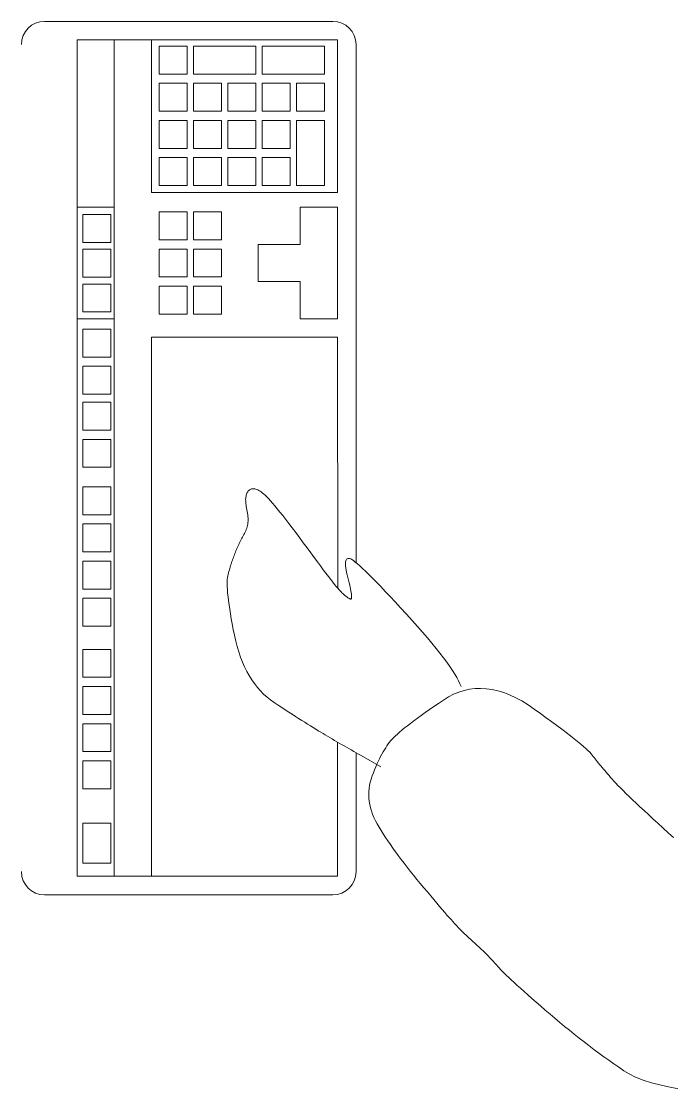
# Model space of a CAD drawing. Header units: millimetres. Extents: x 1393 to 3101, y -2944 to -480.
# Drawn here: x 2339.3 to 2374.1, y -2858.2 to -2800.9 of the extents above; entities that cross this region are included whole.
import ezdxf

# ---------------------------------------------------------------- set-up
doc = ezdxf.new("R2010")
doc.units = ezdxf.units.MM
doc.layers.add('TEFRİŞ_İÇ', color=224, linetype='Continuous', lineweight=13)

# ---------------------------------------------------------------- blocks, each defined once
blk = doc.blocks.new('A$C22EE4B40')
at = {"layer": 'TEFRİŞ_İÇ', "linetype": 'Continuous'}
for p, q in [((0.26949, 0.888663), (0.26949, 0.734286)), ((0.737601, 0.888663), (0.737601, 0.734286)), ((0.279449, 0.871233), (0.727641, 0.871233)), ((0.279449, 0.871233), (0.279449, 0.731796)), ((0.578244, 0.871233), (0.578244, 0.851313)), ((0.638003, 0.871233), (0.638003, 0.851313)), ((0.727641, 0.871233), (0.727641, 0.731796)), ((0.286481, 0.868164), (0.30791, 0.868164)), ((0.286481, 0.853224), (0.286481, 0.868164)), ((0.30791, 0.853224), (0.30791, 0.868164)), ((0.326321, 0.853224), (0.326321, 0.868164)), ((0.326321, 0.868164), (0.34126, 0.868164)), ((0.34126, 0.853224), (0.34126, 0.868164)), ((0.34624, 0.853224), (0.34624, 0.868164)), ((0.34624, 0.868164), (0.36118, 0.868164)), ((0.36118, 0.853224), (0.36118, 0.868164)), ((0.36616, 0.853224), (0.36616, 0.868164)), ((0.36616, 0.868164), (0.3811, 0.868164)), ((0.3811, 0.853224), (0.3811, 0.868164)), ((0.38608, 0.853224), (0.38608, 0.868164)), ((0.38608, 0.868164), (0.401019, 0.868164)), ((0.401019, 0.853224), (0.401019, 0.868164)), ((0.413476, 0.853224), (0.413476, 0.868164)), ((0.413476, 0.868164), (0.428416, 0.868164)), ((0.428416, 0.853224), (0.428416, 0.868164)), ((0.433396, 0.853224), (0.433396, 0.868164)), ((0.433396, 0.868164), (0.448336, 0.868164)), ((0.448336, 0.853224), (0.448336, 0.868164)), ((0.453315, 0.853224), (0.453315, 0.868164)), ((0.453315, 0.868164), (0.468255, 0.868164)), ((0.468255, 0.853224), (0.468255, 0.868164)), ((0.473235, 0.868164), (0.488175, 0.868164)), ((0.473235, 0.853224), (0.473235, 0.868164)), ((0.488175, 0.853224), (0.488175, 0.868164)), ((0.498612, 0.853224), (0.498612, 0.868164)), ((0.498612, 0.868164), (0.513552, 0.868164)), ((0.513552, 0.853224), (0.513552, 0.868164)), ((0.518532, 0.853224), (0.518532, 0.868164)), ((0.518532, 0.868164), (0.533471, 0.868164)), ((0.533471, 0.853224), (0.533471, 0.868164)), ((0.537796, 0.853224), (0.537796, 0.868164)), ((0.552736, 0.868164), (0.537796, 0.868164)), ((0.552736, 0.853224), (0.552736, 0.868164)), ((0.557716, 0.853224), (0.557716, 0.868164)), ((0.572656, 0.868164), (0.557716, 0.868164)), ((0.572656, 0.853224), (0.572656, 0.868164)), ((0.581891, 0.868171), (0.596831, 0.868171)), ((0.581891, 0.853232), (0.581891, 0.868171)), ((0.596831, 0.853232), (0.596831, 0.868171)), ((0.61546, 0.86817), (0.60052, 0.86817)), ((0.60052, 0.85323), (0.60052, 0.86817)), ((0.61546, 0.85323), (0.61546, 0.86817)), ((0.634109, 0.868167), (0.619169, 0.868167)), ((0.619169, 0.853228), (0.619169, 0.868167)), ((0.634109, 0.853228), (0.634109, 0.868167)), ((0.286481, 0.853224), (0.30791, 0.853224)), ((0.326321, 0.853224), (0.34126, 0.853224)), ((0.34624, 0.853224), (0.36118, 0.853224)), ((0.36616, 0.853224), (0.3811, 0.853224)), ((0.38608, 0.853224), (0.401019, 0.853224)), ((0.413476, 0.853224), (0.428416, 0.853224)), ((0.433396, 0.853224), (0.448336, 0.853224)), ((0.453315, 0.853224), (0.468255, 0.853224)), ((0.473235, 0.853224), (0.488175, 0.853224)), ((0.498612, 0.853224), (0.513552, 0.853224)), ((0.518532, 0.853224), (0.533471, 0.853224)), ((0.552736, 0.853224), (0.537796, 0.853224)), ((0.572656, 0.853224), (0.557716, 0.853224)), ((0.581891, 0.853232), (0.596831, 0.853232)), ((0.61546, 0.85323), (0.60052, 0.85323)), ((0.634109, 0.853228), (0.619169, 0.853228)), ((0.279449, 0.851313), (0.727641, 0.851313)), ((0.279449, 0.831394), (0.568284, 0.831394)), ((0.568284, 0.831394), (0.568284, 0.731796)), ((0.6459, 0.831394), (0.727641, 0.831394)), ((0.6459, 0.831394), (0.6459, 0.731796)), ((0.580709, 0.81236), (0.580709, 0.8273)), ((0.580709, 0.8273), (0.595648, 0.8273)), ((0.595648, 0.81236), (0.595648, 0.8273)), ((0.600628, 0.81236), (0.600628, 0.8273)), ((0.600628, 0.8273), (0.615568, 0.8273)), ((0.615568, 0.81236), (0.615568, 0.8273)), ((0.620548, 0.81236), (0.620548, 0.8273)), ((0.620548, 0.8273), (0.635488, 0.8273)), ((0.635488, 0.81236), (0.635488, 0.8273)), ((0.649635, 0.8273), (0.664575, 0.8273)), ((0.649635, 0.81236), (0.649635, 0.8273)), ((0.664575, 0.81236), (0.664575, 0.8273)), ((0.669555, 0.8273), (0.684495, 0.8273)), ((0.669555, 0.81236), (0.669555, 0.8273)), ((0.684495, 0.81236), (0.684495, 0.8273)), ((0.689475, 0.8273), (0.704414, 0.8273)), ((0.689475, 0.81236), (0.689475, 0.8273)), ((0.704414, 0.81236), (0.704414, 0.8273)), ((0.709394, 0.8273), (0.724334, 0.8273)), ((0.709394, 0.81236), (0.709394, 0.8273)), ((0.724334, 0.81236), (0.724334, 0.8273)), ((0.580709, 0.81236), (0.595648, 0.81236)), ((0.580709, 0.808906), (0.595648, 0.808906)), ((0.580709, 0.793967), (0.580709, 0.808906)), ((0.595648, 0.793967), (0.595648, 0.808906)), ((0.600628, 0.81236), (0.615568, 0.81236)), ((0.600628, 0.808906), (0.615568, 0.808906)), ((0.600628, 0.793967), (0.600628, 0.808906)), ((0.615568, 0.793967), (0.615568, 0.808906)), ((0.620548, 0.81236), (0.635488, 0.81236)), ((0.620548, 0.808906), (0.635488, 0.808906)), ((0.620548, 0.793967), (0.620548, 0.808906)), ((0.635488, 0.793967), (0.635488, 0.808906)), ((0.649635, 0.81236), (0.664575, 0.81236)), ((0.649635, 0.793967), (0.649635, 0.808906)), ((0.649635, 0.808906), (0.664575, 0.808906)), ((0.664575, 0.793967), (0.664575, 0.808906)), ((0.669555, 0.81236), (0.684495, 0.81236)), ((0.669555, 0.793967), (0.669555, 0.808906)), ((0.669555, 0.808906), (0.684495, 0.808906)), ((0.684495, 0.793967), (0.684495, 0.808906)), ((0.689475, 0.81236), (0.704414, 0.81236)), ((0.689475, 0.793967), (0.689475, 0.808906)), ((0.689475, 0.808906), (0.704414, 0.808906)), ((0.704414, 0.793967), (0.704414, 0.808906)), ((0.709394, 0.81236), (0.724334, 0.81236)), ((0.709394, 0.808906), (0.724334, 0.808906)), ((0.709394, 0.775573), (0.709394, 0.808906)), ((0.724334, 0.775573), (0.724334, 0.808906)), ((0.427183, 0.790159), (0.424976, 0.789862)), ((0.429243, 0.790404), (0.427183, 0.790159)), ((0.431158, 0.790598), (0.429243, 0.790404)), ((0.432925, 0.79074), (0.431158, 0.790598)), ((0.434545, 0.79083), (0.432925, 0.79074)), ((0.436018, 0.790867), (0.434545, 0.79083)), ((0.437345, 0.790854), (0.436018, 0.790867)), ((0.438524, 0.790788), (0.437345, 0.790854)), ((0.439557, 0.79067), (0.438524, 0.790788)), ((0.440442, 0.7905), (0.439557, 0.79067)), ((0.441251, 0.790302), (0.440442, 0.7905)), ((0.442052, 0.790098), (0.441251, 0.790302)), ((0.442845, 0.789891), (0.442052, 0.790098)), ((0.580709, 0.793967), (0.595648, 0.793967)), ((0.600628, 0.793967), (0.615568, 0.793967)), ((0.620548, 0.793967), (0.635488, 0.793967)), ((0.649635, 0.793967), (0.664575, 0.793967)), ((0.649635, 0.790513), (0.664575, 0.790513)), ((0.649635, 0.775573), (0.649635, 0.790513)), ((0.664575, 0.775573), (0.664575, 0.790513)), ((0.669555, 0.793967), (0.684495, 0.793967)), ((0.669555, 0.790513), (0.684495, 0.790513)), ((0.669555, 0.775573), (0.669555, 0.790513)), ((0.684495, 0.775573), (0.684495, 0.790513)), ((0.689475, 0.793967), (0.704414, 0.793967)), ((0.689475, 0.790513), (0.704414, 0.790513)), ((0.689475, 0.775573), (0.689475, 0.790513)), ((0.704414, 0.775573), (0.704414, 0.790513)), ((0.399671, 0.784686), (0.396904, 0.783743)), ((0.402549, 0.78554), (0.399671, 0.784686)), ((0.405542, 0.786306), (0.402549, 0.78554)), ((0.408646, 0.786985), (0.405542, 0.786306)), ((0.411736, 0.787595), (0.408646, 0.786985)), ((0.414677, 0.788153), (0.411736, 0.787595)), ((0.417472, 0.788658), (0.414677, 0.788153)), ((0.42012, 0.78911), (0.417472, 0.788658)), ((0.422622, 0.789513), (0.42012, 0.78911)), ((0.424976, 0.789862), (0.422622, 0.789513)), ((0.44363, 0.789678), (0.442845, 0.789891)), ((0.444408, 0.789461), (0.44363, 0.789678)), ((0.445177, 0.789238), (0.444408, 0.789461)), ((0.445938, 0.789012), (0.445177, 0.789238)), ((0.446691, 0.788779), (0.445938, 0.789012)), ((0.447437, 0.788543), (0.446691, 0.788779)), ((0.448175, 0.788301), (0.447437, 0.788543)), ((0.448905, 0.788055), (0.448175, 0.788301)), ((0.449626, 0.787803), (0.448905, 0.788055)), ((0.450341, 0.787548), (0.449626, 0.787803)), ((0.451047, 0.787287), (0.450341, 0.787548)), ((0.451745, 0.787021), (0.451047, 0.787287)), ((0.452434, 0.78675), (0.451745, 0.787021)), ((0.453121, 0.786475), (0.452434, 0.78675)), ((0.453806, 0.786192), (0.453121, 0.786475)), ((0.454489, 0.785903), (0.453806, 0.786192)), ((0.455169, 0.785608), (0.454489, 0.785903)), ((0.455849, 0.785307), (0.455169, 0.785608)), ((0.456526, 0.785), (0.455849, 0.785307)), ((0.457203, 0.784686), (0.456526, 0.785)), ((0.457877, 0.784365), (0.457203, 0.784686)), ((0.458551, 0.784039), (0.457877, 0.784365)), ((0.386972, 0.779098), (0.384774, 0.777717)), ((0.389287, 0.780391), (0.386972, 0.779098)), ((0.391713, 0.781597), (0.389287, 0.780391)), ((0.394252, 0.782714), (0.391713, 0.781597)), ((0.396904, 0.783743), (0.394252, 0.782714)), ((0.459224, 0.783705), (0.458551, 0.784039)), ((0.459895, 0.783365), (0.459224, 0.783705)), ((0.460563, 0.783019), (0.459895, 0.783365)), ((0.461231, 0.782667), (0.460563, 0.783019)), ((0.461895, 0.782308), (0.461231, 0.782667)), ((0.46256, 0.781944), (0.461895, 0.782308)), ((0.463222, 0.781572), (0.46256, 0.781944)), ((0.463893, 0.781216), (0.463222, 0.781572)), ((0.464578, 0.780897), (0.463893, 0.781216)), ((0.465279, 0.780614), (0.464578, 0.780897)), ((0.465994, 0.780367), (0.465279, 0.780614)), ((0.466728, 0.780158), (0.465994, 0.780367)), ((0.467475, 0.779984), (0.466728, 0.780158)), ((0.468238, 0.779847), (0.467475, 0.779984)), ((0.469015, 0.779746), (0.468238, 0.779847)), ((0.46981, 0.779683), (0.469015, 0.779746)), ((0.470619, 0.779656), (0.46981, 0.779683)), ((0.471445, 0.779666), (0.470619, 0.779656)), ((0.472285, 0.779711), (0.471445, 0.779666)), ((0.473142, 0.779794), (0.472285, 0.779711)), ((0.474013, 0.779913), (0.473142, 0.779794)), ((0.4749, 0.780069), (0.474013, 0.779913)), ((0.475801, 0.780261), (0.4749, 0.780069)), ((0.476695, 0.780456), (0.475801, 0.780261)), ((0.477554, 0.780618), (0.476695, 0.780456)), ((0.478379, 0.78075), (0.477554, 0.780618)), ((0.479168, 0.780848), (0.478379, 0.78075)), ((0.479923, 0.780915), (0.479168, 0.780848)), ((0.480642, 0.780949), (0.479923, 0.780915)), ((0.481329, 0.780952), (0.480642, 0.780949)), ((0.481979, 0.780922), (0.481329, 0.780952)), ((0.482597, 0.780862), (0.481979, 0.780922)), ((0.483178, 0.780768), (0.482597, 0.780862)), ((0.483726, 0.780643), (0.483178, 0.780768)), ((0.484239, 0.780485), (0.483726, 0.780643)), ((0.484717, 0.780297), (0.484239, 0.780485)), ((0.48516, 0.780075), (0.484717, 0.780297)), ((0.485569, 0.779822), (0.48516, 0.780075)), ((0.485943, 0.779536), (0.485569, 0.779822)), ((0.486275, 0.779225), (0.485943, 0.779536)), ((0.486554, 0.778892), (0.486275, 0.779225)), ((0.486782, 0.778539), (0.486554, 0.778892)), ((0.378852, 0.773048), (0.377106, 0.771317)), ((0.380714, 0.774693), (0.378852, 0.773048)), ((0.382687, 0.776249), (0.380714, 0.774693)), ((0.384774, 0.777717), (0.382687, 0.776249)), ((0.485444, 0.772656), (0.485842, 0.773261)), ((0.485842, 0.773261), (0.486189, 0.773846)), ((0.486189, 0.773846), (0.486482, 0.77441)), ((0.486482, 0.77441), (0.486725, 0.774953)), ((0.486725, 0.774953), (0.486913, 0.775475)), ((0.486956, 0.778164), (0.486782, 0.778539)), ((0.486913, 0.775475), (0.487052, 0.775975)), ((0.48708, 0.777769), (0.486956, 0.778164)), ((0.487052, 0.775975), (0.487135, 0.776455)), ((0.487151, 0.777351), (0.48708, 0.777769)), ((0.487135, 0.776455), (0.48717, 0.776914)), ((0.48717, 0.776914), (0.487151, 0.777351)), ((0.598164, 0.774191), (0.618083, 0.774191)), ((0.598164, 0.774191), (0.598164, 0.751715)), ((0.618083, 0.774191), (0.618083, 0.751715)), ((0.649635, 0.775573), (0.664575, 0.775573)), ((0.669555, 0.775573), (0.684495, 0.775573)), ((0.689475, 0.775573), (0.704414, 0.775573)), ((0.709394, 0.775573), (0.724334, 0.775573)), ((0.373952, 0.767591), (0.372543, 0.765595)), ((0.375472, 0.769498), (0.373952, 0.767591)), ((0.377106, 0.771317), (0.375472, 0.769498)), ((0.479444, 0.766555), (0.480744, 0.767697)), ((0.480744, 0.767697), (0.481892, 0.768746)), ((0.481892, 0.768746), (0.482893, 0.769704)), ((0.482893, 0.769704), (0.483743, 0.77057)), ((0.483743, 0.77057), (0.484444, 0.771345)), ((0.484444, 0.771345), (0.484994, 0.772028)), ((0.484994, 0.772028), (0.485444, 0.772656)), ((0.649635, 0.772119), (0.664575, 0.772119)), ((0.649635, 0.75718), (0.649635, 0.772119)), ((0.664575, 0.75718), (0.664575, 0.772119)), ((0.669555, 0.772119), (0.684495, 0.772119)), ((0.669555, 0.75718), (0.669555, 0.772119)), ((0.684495, 0.75718), (0.684495, 0.772119)), ((0.689475, 0.772119), (0.704414, 0.772119)), ((0.689475, 0.75718), (0.689475, 0.772119)), ((0.704414, 0.75718), (0.704414, 0.772119)), ((0.709394, 0.772119), (0.724334, 0.772119)), ((0.709394, 0.738786), (0.709394, 0.772119)), ((0.724334, 0.738786), (0.724334, 0.772119)), ((0.369921, 0.761621), (0.368669, 0.75971)), ((0.371214, 0.763582), (0.369921, 0.761621)), ((0.372543, 0.765595), (0.371214, 0.763582)), ((0.47275, 0.761076), (0.474648, 0.762583)), ((0.474648, 0.762583), (0.476396, 0.763998)), ((0.476396, 0.763998), (0.477995, 0.765322)), ((0.477995, 0.765322), (0.479444, 0.766555)), ((0.366281, 0.756041), (0.365144, 0.754282)), ((0.367454, 0.75785), (0.366281, 0.756041)), ((0.368669, 0.75971), (0.367454, 0.75785)), ((0.463663, 0.754131), (0.466159, 0.756005)), ((0.466159, 0.756005), (0.468506, 0.757787)), ((0.468506, 0.757787), (0.470703, 0.759477)), ((0.470703, 0.759477), (0.47275, 0.761076)), ((0.649635, 0.75718), (0.664575, 0.75718)), ((0.669555, 0.75718), (0.684495, 0.75718)), ((0.689475, 0.75718), (0.704414, 0.75718)), ((0.362989, 0.750919), (0.361972, 0.749314)), ((0.364048, 0.752576), (0.362989, 0.750919)), ((0.365144, 0.754282), (0.364048, 0.752576)), ((0.455425, 0.74806), (0.458219, 0.75011)), ((0.458219, 0.75011), (0.461017, 0.752167)), ((0.461017, 0.752167), (0.463663, 0.754131)), ((0.578244, 0.751715), (0.598164, 0.751715)), ((0.578244, 0.751715), (0.578244, 0.731796)), ((0.618083, 0.751715), (0.638003, 0.751715)), ((0.638003, 0.751715), (0.638003, 0.731796)), ((0.649635, 0.753726), (0.684495, 0.753726)), ((0.649635, 0.738786), (0.649635, 0.753726)), ((0.684495, 0.738786), (0.684495, 0.753726)), ((0.689475, 0.753726), (0.704414, 0.753726)), ((0.689475, 0.738786), (0.689475, 0.753726)), ((0.704414, 0.738786), (0.704414, 0.753726)), ((0.359151, 0.744806), (0.35829, 0.743405)), ((0.360054, 0.746258), (0.359151, 0.744806)), ((0.360993, 0.74776), (0.360054, 0.746258)), ((0.361972, 0.749314), (0.360993, 0.74776)), ((0.44796, 0.742535), (0.450296, 0.744273)), ((0.450296, 0.744273), (0.452784, 0.746115)), ((0.452784, 0.746115), (0.455425, 0.74806)), ((0.35594, 0.739506), (0.355217, 0.738281)), ((0.356685, 0.740756), (0.35594, 0.739506)), ((0.357468, 0.742054), (0.356685, 0.740756)), ((0.35829, 0.743405), (0.357468, 0.742054)), ((0.441868, 0.737949), (0.443746, 0.739373)), ((0.443746, 0.739373), (0.445776, 0.740902)), ((0.445776, 0.740902), (0.44796, 0.742535)), ((0.649635, 0.738786), (0.684495, 0.738786)), ((0.689475, 0.738786), (0.704414, 0.738786)), ((0.709394, 0.738786), (0.724334, 0.738786)), ((0.3523, 0.733316), (0.351567, 0.732058)), ((0.353032, 0.734566), (0.3523, 0.733316)), ((0.353761, 0.735811), (0.353032, 0.734566)), ((0.35449, 0.737049), (0.353761, 0.735811)), ((0.355217, 0.738281), (0.35449, 0.737049)), ((0.434768, 0.732387), (0.435883, 0.733291)), ((0.435883, 0.733291), (0.437151, 0.734299)), ((0.437151, 0.734299), (0.438571, 0.735411)), ((0.438571, 0.735411), (0.440142, 0.736627)), ((0.440142, 0.736627), (0.441868, 0.737949)), ((0.279449, 0.731796), (0.351415, 0.731796)), ((0.349359, 0.728248), (0.34862, 0.726965)), ((0.350097, 0.729523), (0.349359, 0.728248)), ((0.350833, 0.730794), (0.350097, 0.729523)), ((0.351567, 0.732058), (0.350833, 0.730794)), ((0.429178, 0.726803), (0.429428, 0.72713)), ((0.429428, 0.72713), (0.429702, 0.72747)), ((0.429702, 0.72747), (0.429999, 0.727824)), ((0.429999, 0.727824), (0.430319, 0.728193)), ((0.430319, 0.728193), (0.430664, 0.728577)), ((0.430664, 0.728577), (0.431031, 0.728975)), ((0.431031, 0.728975), (0.431423, 0.729388)), ((0.431423, 0.729388), (0.431837, 0.729815)), ((0.431837, 0.729815), (0.432341, 0.730302)), ((0.432341, 0.730302), (0.432998, 0.730893)), ((0.432998, 0.730893), (0.433807, 0.731588)), ((0.433807, 0.731588), (0.434768, 0.732387)), ((0.433807, 0.731588), (0.568284, 0.731796)), ((0.443559, 0.727137), (0.442339, 0.726897)), ((0.444669, 0.727316), (0.443559, 0.727137)), ((0.445672, 0.727434), (0.444669, 0.727316)), ((0.446565, 0.72749), (0.445672, 0.727434)), ((0.44735, 0.727485), (0.446565, 0.72749)), ((0.448025, 0.727419), (0.44735, 0.727485)), ((0.448593, 0.727294), (0.448025, 0.727419)), ((0.449051, 0.727106), (0.448593, 0.727294)), ((0.449401, 0.726857), (0.449051, 0.727106)), ((0.578244, 0.731796), (0.638003, 0.731796)), ((0.6459, 0.731796), (0.727641, 0.731796)), ((0.281939, 0.721836), (0.345686, 0.721836)), ((0.345649, 0.721771), (0.344902, 0.720456)), ((0.346394, 0.723078), (0.345649, 0.721771)), ((0.347137, 0.724379), (0.346394, 0.723078)), ((0.34788, 0.725676), (0.347137, 0.724379)), ((0.34862, 0.726965), (0.34788, 0.725676)), ((0.42803, 0.724715), (0.428091, 0.724926)), ((0.42803, 0.724531), (0.42803, 0.724715)), ((0.428125, 0.724383), (0.42803, 0.724531)), ((0.428091, 0.724926), (0.428176, 0.725151)), ((0.428317, 0.724274), (0.428125, 0.724383)), ((0.428176, 0.725151), (0.428284, 0.72539)), ((0.428284, 0.72539), (0.428415, 0.725644)), ((0.428605, 0.724201), (0.428317, 0.724274)), ((0.428415, 0.725644), (0.428571, 0.725912)), ((0.428571, 0.725912), (0.428751, 0.726195)), ((0.428991, 0.724166), (0.428605, 0.724201)), ((0.428751, 0.726195), (0.428953, 0.726492)), ((0.428953, 0.726492), (0.429178, 0.726803)), ((0.42947, 0.724167), (0.428991, 0.724166)), ((0.430048, 0.724206), (0.42947, 0.724167)), ((0.43072, 0.724282), (0.430048, 0.724206)), ((0.43149, 0.724396), (0.43072, 0.724282)), ((0.432356, 0.724547), (0.43149, 0.724396)), ((0.433319, 0.724736), (0.432356, 0.724547)), ((0.434376, 0.72496), (0.433319, 0.724736)), ((0.435531, 0.725223), (0.434376, 0.72496)), ((0.436781, 0.725522), (0.435531, 0.725223)), ((0.438129, 0.725859), (0.436781, 0.725522)), ((0.439571, 0.726233), (0.438129, 0.725859)), ((0.44101, 0.726596), (0.439571, 0.726233)), ((0.442339, 0.726897), (0.44101, 0.726596)), ((0.446926, 0.721076), (0.447874, 0.722222)), ((0.447554, 0.721836), (0.725151, 0.721836)), ((0.447874, 0.722222), (0.448621, 0.723207)), ((0.448621, 0.723207), (0.44917, 0.724032)), ((0.44917, 0.724032), (0.449517, 0.724696)), ((0.449641, 0.726547), (0.449401, 0.726857)), ((0.449517, 0.724696), (0.449712, 0.725251)), ((0.449774, 0.726177), (0.449641, 0.726547)), ((0.449712, 0.725251), (0.449798, 0.725745)), ((0.449798, 0.725745), (0.449774, 0.726177)), ((0.344154, 0.719134), (0.338163, 0.708542)), ((0.344902, 0.720456), (0.344154, 0.719134)), ((0.441138, 0.714894), (0.442885, 0.716681)), ((0.442885, 0.716681), (0.444432, 0.718306)), ((0.444432, 0.718306), (0.44578, 0.719772)), ((0.44578, 0.719772), (0.446926, 0.721076)), ((0.30572, 0.709482), (0.307483, 0.710509)), ((0.307483, 0.710509), (0.309239, 0.711429)), ((0.309239, 0.711429), (0.310991, 0.712243)), ((0.310991, 0.712243), (0.312736, 0.71295)), ((0.312736, 0.71295), (0.314477, 0.713552)), ((0.314477, 0.713552), (0.316212, 0.714047)), ((0.316212, 0.714047), (0.317941, 0.714437)), ((0.317941, 0.714437), (0.319664, 0.714719)), ((0.319664, 0.714719), (0.321383, 0.714896)), ((0.321383, 0.714896), (0.323097, 0.714967)), ((0.323097, 0.714967), (0.324804, 0.714932)), ((0.324804, 0.714932), (0.326505, 0.714791)), ((0.326505, 0.714791), (0.328202, 0.714543)), ((0.328202, 0.714543), (0.329894, 0.714189)), ((0.329894, 0.714189), (0.331579, 0.71373)), ((0.331579, 0.71373), (0.333259, 0.713162)), ((0.333259, 0.713162), (0.334909, 0.712541)), ((0.334909, 0.712541), (0.336504, 0.71191)), ((0.336504, 0.71191), (0.338044, 0.711275)), ((0.338044, 0.711275), (0.339527, 0.710632)), ((0.339527, 0.710632), (0.340957, 0.709983)), ((0.340957, 0.709983), (0.342329, 0.709326)), ((0.4347, 0.708577), (0.437046, 0.710843)), ((0.437046, 0.710843), (0.439192, 0.712949)), ((0.439192, 0.712949), (0.441138, 0.714894)), ((0.29649, 0.70343), (0.298401, 0.704745)), ((0.298401, 0.704745), (0.300281, 0.706008)), ((0.300281, 0.706008), (0.302127, 0.707219)), ((0.302127, 0.707219), (0.303941, 0.708377)), ((0.303941, 0.708377), (0.30572, 0.709482)), ((0.342329, 0.709326), (0.343647, 0.708663)), ((0.343647, 0.708663), (0.344909, 0.707992)), ((0.344909, 0.707992), (0.346116, 0.707316)), ((0.346116, 0.707316), (0.347268, 0.706631)), ((0.347268, 0.706631), (0.348364, 0.705941)), ((0.348364, 0.705941), (0.349405, 0.705243)), ((0.349405, 0.705243), (0.350391, 0.704539)), ((0.350391, 0.704539), (0.351321, 0.703828)), ((0.429409, 0.703565), (0.432154, 0.706151)), ((0.432154, 0.706151), (0.4347, 0.708577)), ((0.288513, 0.697641), (0.290555, 0.699166)), ((0.290555, 0.699166), (0.292566, 0.70064)), ((0.292566, 0.70064), (0.294544, 0.702061)), ((0.294544, 0.702061), (0.29649, 0.70343)), ((0.351321, 0.703828), (0.352195, 0.70311)), ((0.352195, 0.70311), (0.353014, 0.702384)), ((0.353014, 0.702384), (0.353839, 0.701595)), ((0.353839, 0.701595), (0.354727, 0.700682)), ((0.354727, 0.700682), (0.35568, 0.699647)), ((0.35568, 0.699647), (0.356697, 0.698489)), ((0.356697, 0.698489), (0.357779, 0.697208)), ((0.423318, 0.697914), (0.426464, 0.70082)), ((0.426464, 0.70082), (0.429409, 0.703565)), ((0.28001, 0.691011), (0.282184, 0.692747)), ((0.282184, 0.692747), (0.284328, 0.694431)), ((0.284328, 0.694431), (0.286436, 0.696063)), ((0.286436, 0.696063), (0.288513, 0.697641)), ((0.357779, 0.697208), (0.358924, 0.695803)), ((0.358924, 0.695803), (0.360135, 0.694275)), ((0.360135, 0.694275), (0.361409, 0.692625)), ((0.416593, 0.691784), (0.419973, 0.694847)), ((0.419973, 0.694847), (0.423318, 0.697914)), ((0.273288, 0.685487), (0.275562, 0.687381)), ((0.275562, 0.687381), (0.277802, 0.689223)), ((0.277802, 0.689223), (0.28001, 0.691011)), ((0.361409, 0.692625), (0.362749, 0.690852)), ((0.362749, 0.690852), (0.364153, 0.688955)), ((0.364153, 0.688955), (0.365621, 0.686936)), ((0.410212, 0.686148), (0.413338, 0.688883)), ((0.413338, 0.688883), (0.416593, 0.691784)), ((0.266945, 0.680147), (0.268943, 0.681835)), ((0.268943, 0.681835), (0.271058, 0.683615)), ((0.271058, 0.683615), (0.273288, 0.685487)), ((0.365621, 0.686936), (0.367152, 0.684794)), ((0.367152, 0.684794), (0.368749, 0.682529)), ((0.368749, 0.682529), (0.37041, 0.68014)), ((0.404338, 0.681169), (0.407211, 0.683576)), ((0.407211, 0.683576), (0.410212, 0.686148)), ((0.260116, 0.674323), (0.261649, 0.67564)), ((0.261649, 0.67564), (0.263298, 0.67705)), ((0.263298, 0.67705), (0.265063, 0.678551)), ((0.265063, 0.678551), (0.266945, 0.680147)), ((0.37041, 0.68014), (0.372135, 0.677628)), ((0.372135, 0.677628), (0.373924, 0.674994)), ((0.396476, 0.674933), (0.39897, 0.676848)), ((0.39897, 0.676848), (0.40159, 0.678926)), ((0.40159, 0.678926), (0.404338, 0.681169)), ((0.254197, 0.669133), (0.255149, 0.669986)), ((0.255149, 0.669986), (0.256216, 0.670932)), ((0.256216, 0.670932), (0.2574, 0.671969)), ((0.2574, 0.671969), (0.258699, 0.673099)), ((0.258699, 0.673099), (0.260116, 0.674323)), ((0.373924, 0.674994), (0.375615, 0.672277)), ((0.375615, 0.672277), (0.377038, 0.669517)), ((0.387774, 0.668917), (0.38976, 0.670175)), ((0.38976, 0.670175), (0.391872, 0.671597)), ((0.391872, 0.671597), (0.394112, 0.673183)), ((0.394112, 0.673183), (0.396476, 0.674933)), ((0.248656, 0.663645), (0.249188, 0.664203)), ((0.249188, 0.664203), (0.249698, 0.664737)), ((0.249698, 0.664737), (0.250192, 0.66525)), ((0.250192, 0.66525), (0.250666, 0.665739)), ((0.250666, 0.665739), (0.251121, 0.666207)), ((0.251121, 0.666207), (0.251557, 0.666652)), ((0.251557, 0.666652), (0.252043, 0.667133)), ((0.252043, 0.667133), (0.252645, 0.667707)), ((0.252645, 0.667707), (0.253363, 0.668375)), ((0.253363, 0.668375), (0.254197, 0.669133)), ((0.377038, 0.669517), (0.378196, 0.666713)), ((0.378196, 0.666713), (0.379088, 0.663864)), ((0.381099, 0.665527), (0.382578, 0.666129)), ((0.382578, 0.666129), (0.384183, 0.666894)), ((0.384183, 0.666894), (0.385916, 0.667824)), ((0.385916, 0.667824), (0.387774, 0.668917)), ((0.243036, 0.657624), (0.243735, 0.658382)), ((0.243735, 0.658382), (0.244416, 0.659118)), ((0.244416, 0.659118), (0.245078, 0.659832)), ((0.245078, 0.659832), (0.245722, 0.660523)), ((0.245722, 0.660523), (0.246346, 0.661193)), ((0.246346, 0.661193), (0.246952, 0.66184)), ((0.246952, 0.66184), (0.247538, 0.662463)), ((0.247538, 0.662463), (0.248107, 0.663065)), ((0.248107, 0.663065), (0.248656, 0.663645)), ((0.379088, 0.663864), (0.379714, 0.660973)), ((0.379714, 0.660973), (0.380075, 0.658038)), ((0.238004, 0.652321), (0.238715, 0.653043)), ((0.238715, 0.653043), (0.239429, 0.653778)), ((0.239429, 0.653778), (0.240146, 0.654525)), ((0.240146, 0.654525), (0.240866, 0.655285)), ((0.240866, 0.655285), (0.24159, 0.656058)), ((0.24159, 0.656058), (0.242316, 0.656843)), ((0.242316, 0.656843), (0.243036, 0.657624)), ((0.38017, 0.65506), (0.379999, 0.652038)), ((0.380075, 0.658038), (0.38017, 0.65506)), ((0.23174, 0.646396), (0.232424, 0.647004)), ((0.232424, 0.647004), (0.23311, 0.647625)), ((0.23311, 0.647625), (0.233799, 0.648257)), ((0.233799, 0.648257), (0.234494, 0.648903)), ((0.234494, 0.648903), (0.23519, 0.649561)), ((0.23519, 0.649561), (0.235888, 0.650232)), ((0.235888, 0.650232), (0.23659, 0.650915)), ((0.23659, 0.650915), (0.237297, 0.651612)), ((0.237297, 0.651612), (0.238004, 0.652321)), ((0.379563, 0.648974), (0.378861, 0.645866)), ((0.379999, 0.652038), (0.379563, 0.648974)), ((0.225236, 0.640031), (0.22645, 0.641304)), ((0.22645, 0.641304), (0.227565, 0.642452)), ((0.227565, 0.642452), (0.228585, 0.643476)), ((0.228585, 0.643476), (0.229507, 0.644375)), ((0.229507, 0.644375), (0.230331, 0.645151)), ((0.230331, 0.645151), (0.231058, 0.645801)), ((0.231058, 0.645801), (0.23174, 0.646396)), ((0.377894, 0.642714), (0.37666, 0.639518)), ((0.378861, 0.645866), (0.377894, 0.642714)), ((0.219411, 0.633697), (0.221014, 0.635467)), ((0.221014, 0.635467), (0.222517, 0.637113)), ((0.222517, 0.637113), (0.223926, 0.638635)), ((0.223926, 0.638635), (0.225236, 0.640031)), ((0.375162, 0.636279), (0.373396, 0.632997)), ((0.37666, 0.639518), (0.375162, 0.636279)), ((0.214023, 0.627642), (0.215916, 0.629784)), ((0.215916, 0.629784), (0.217713, 0.631803)), ((0.217713, 0.631803), (0.219411, 0.633697)), ((0.373396, 0.632997), (0.371366, 0.629671)), ((0.209945, 0.622982), (0.212033, 0.625374)), ((0.212033, 0.625374), (0.214023, 0.627642)), ((0.369069, 0.626301), (0.366696, 0.623002)), ((0.371366, 0.629671), (0.369069, 0.626301)), ((0.20554, 0.617885), (0.207759, 0.620465)), ((0.207759, 0.620465), (0.209945, 0.622982)), ((0.364434, 0.619883), (0.362283, 0.616947)), ((0.366696, 0.623002), (0.364434, 0.619883)), ((0.19903, 0.610104), (0.201175, 0.612704)), ((0.201175, 0.612704), (0.203344, 0.615298)), ((0.203344, 0.615298), (0.20554, 0.617885)), ((0.360241, 0.61419), (0.358312, 0.611616)), ((0.362283, 0.616947), (0.360241, 0.61419)), ((0.194818, 0.604886), (0.196912, 0.607499)), ((0.196912, 0.607499), (0.19903, 0.610104)), ((0.354784, 0.607013), (0.353186, 0.604983)), ((0.356493, 0.609223), (0.354784, 0.607013)), ((0.358312, 0.611616), (0.356493, 0.609223)), ((0.190707, 0.599643), (0.19275, 0.602268)), ((0.19275, 0.602268), (0.194818, 0.604886)), ((0.350325, 0.601468), (0.349061, 0.599984)), ((0.351701, 0.603135), (0.350325, 0.601468)), ((0.353186, 0.604983), (0.351701, 0.603135)), ((0.186699, 0.594378), (0.188691, 0.597015)), ((0.188691, 0.597015), (0.190707, 0.599643)), ((0.345111, 0.595857), (0.3444, 0.595279)), ((0.345932, 0.596616), (0.345111, 0.595857)), ((0.346864, 0.597557), (0.345932, 0.596616)), ((0.347907, 0.598679), (0.346864, 0.597557)), ((0.349061, 0.599984), (0.347907, 0.598679)), ((0.182791, 0.589086), (0.184732, 0.591735)), ((0.184732, 0.591735), (0.186699, 0.594378)), ((0.337747, 0.589991), (0.336913, 0.589292)), ((0.338561, 0.590668), (0.337747, 0.589991)), ((0.339358, 0.591323), (0.338561, 0.590668)), ((0.340135, 0.591955), (0.339358, 0.591323)), ((0.340894, 0.592566), (0.340135, 0.591955)), ((0.341632, 0.593153), (0.340894, 0.592566)), ((0.342353, 0.593719), (0.341632, 0.593153)), ((0.343054, 0.594261), (0.342353, 0.593719)), ((0.343737, 0.594781), (0.343054, 0.594261)), ((0.3444, 0.595279), (0.343737, 0.594781)), ((0.178984, 0.58377), (0.180875, 0.586431)), ((0.180875, 0.586431), (0.182791, 0.589086)), ((0.331517, 0.584627), (0.33051, 0.583719)), ((0.332465, 0.585461), (0.331517, 0.584627)), ((0.333392, 0.586272), (0.332465, 0.585461)), ((0.334301, 0.587061), (0.333392, 0.586272)), ((0.33519, 0.587827), (0.334301, 0.587061)), ((0.336061, 0.58857), (0.33519, 0.587827)), ((0.336913, 0.589292), (0.336061, 0.58857)), ((0.173506, 0.57549), (0.175278, 0.578429)), ((0.175278, 0.578429), (0.177119, 0.581103)), ((0.177119, 0.581103), (0.178984, 0.58377)), ((0.325428, 0.578791), (0.323894, 0.577236)), ((0.326855, 0.580216), (0.325428, 0.578791)), ((0.32818, 0.581513), (0.326855, 0.580216)), ((0.329397, 0.582681), (0.32818, 0.581513)), ((0.33051, 0.583719), (0.329397, 0.582681)), ((0.17184, 0.572018), (0.173506, 0.57549)), ((0.320511, 0.573739), (0.318664, 0.571797)), ((0.322256, 0.575552), (0.320511, 0.573739)), ((0.323894, 0.577236), (0.322256, 0.575552)), ((0.168831, 0.563488), (0.170283, 0.568019)), ((0.170283, 0.568019), (0.17184, 0.572018)), ((0.314653, 0.567526), (0.312489, 0.565195)), ((0.316711, 0.569726), (0.314653, 0.567526)), ((0.318664, 0.571797), (0.316711, 0.569726)), ((0.167488, 0.558429), (0.168831, 0.563488)), ((0.310222, 0.562736), (0.307847, 0.560148)), ((0.312489, 0.565195), (0.310222, 0.562736)), ((0.166252, 0.55284), (0.167488, 0.558429)), ((0.30537, 0.55743), (0.302785, 0.554584)), ((0.307847, 0.560148), (0.30537, 0.55743)), ((0.165124, 0.546721), (0.166252, 0.55284)), ((0.302785, 0.554584), (0.300192, 0.551764))]:
    blk.add_line(p, q, dxfattribs=at)
for centre, start, end in [((0.281939, 0.888663), 90, 180), ((0.725151, 0.888663), 0, 90), ((0.281939, 0.734286), 180, 270), ((0.725151, 0.734286), 270, 0)]:
    blk.add_arc(centre, 0.01245, start, end, dxfattribs=at)

msp = doc.modelspace()

# ---------------------------------------------------------------- block references
at = {"layer": 'TEFRİŞ_İÇ', "linetype": 'Continuous', "lineweight": 15, "xscale": 100, "yscale": 100, "zscale": 100, "rotation": 90}
msp.add_blockref('A$C22EE4B40', (2429.366364, -2874.69469), dxfattribs=at)

doc.saveas('drawing.dxf')
